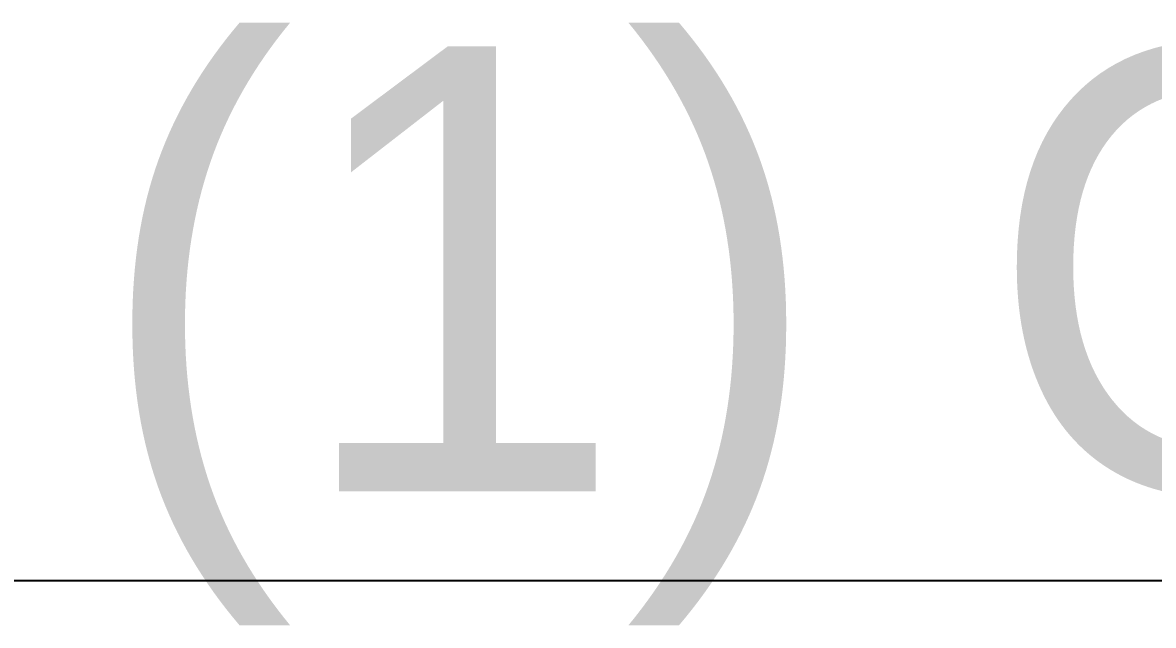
# Model space of a CAD drawing. Header units: inches. Extents: x -4 to 3761, y -12 to 63679.
# Drawn here: x 31.18 to 37.53, y 9.37 to 12.76 of the extents above; entities that cross this region are included whole.
import ezdxf
from ezdxf.enums import TextEntityAlignment as Align

# ---------------------------------------------------------------- set-up
doc = ezdxf.new("R2018")
doc.units = ezdxf.units.IN
doc.header["$MEASUREMENT"] = 0
doc.layers.add('E-DIM', color=7, linetype='Continuous')
doc.layers.add('G-ANNO-TEXT', color=1, linetype='Continuous')
doc.styles.add('NEI-A', font='arial.ttf')
doc.styles.get("Standard").update_dxf_attribs({"font": 'arial.ttf'})

# ---------------------------------------------------------------- blocks, each defined once
blk = doc.blocks.new('DETAIL-TITLE_WITH_SCALE')
at = {"color": 153, "style": 'NEI-A'}
blk.add_attdef('DETAIL_NO', text='', height=0.25, dxfattribs=at).set_placement((0.25, 0), align=Align.MIDDLE_CENTER)
at = {"color": 153, "lineweight": 30, "flags": 104}
blk.add_attdef('DETAIL_TITLE', text='', height=0.25, dxfattribs=at).set_placement((0.625, 0.024), align=Align.BOTTOM_LEFT)
at = {"color": 7, "style": 'NEI-A'}
blk.add_attdef('SCALE', text='', height=0.109, dxfattribs=at).set_placement((1.179, -0.101), align=Align.TOP_LEFT)

msp = doc.modelspace()

# ---------------------------------------------------------------- block references
at = {"layer": 'E-DIM'}
ref = msp.add_blockref('DETAIL-TITLE_WITH_SCALE', (0.6477, 12.6112), dxfattribs=dict(at, xscale=0.46875, yscale=0.46875, zscale=0.46875))
lines = msp.add_mtext('{\\LDC BLOCK TYPE-1 (1) OPTIMIZERS / (2) STRINGS}', dxfattribs={"layer": 'G-ANNO-TEXT', "insert": (0.9407, 12.6225), "char_height": 2.5, "attachment_point": 1})
ref.add_attrib('DETAIL_TITLE', '', (0.9407, 12.6225), dxfattribs={"flags": 104}).embed_mtext(lines)

doc.saveas('drawing.dxf')
